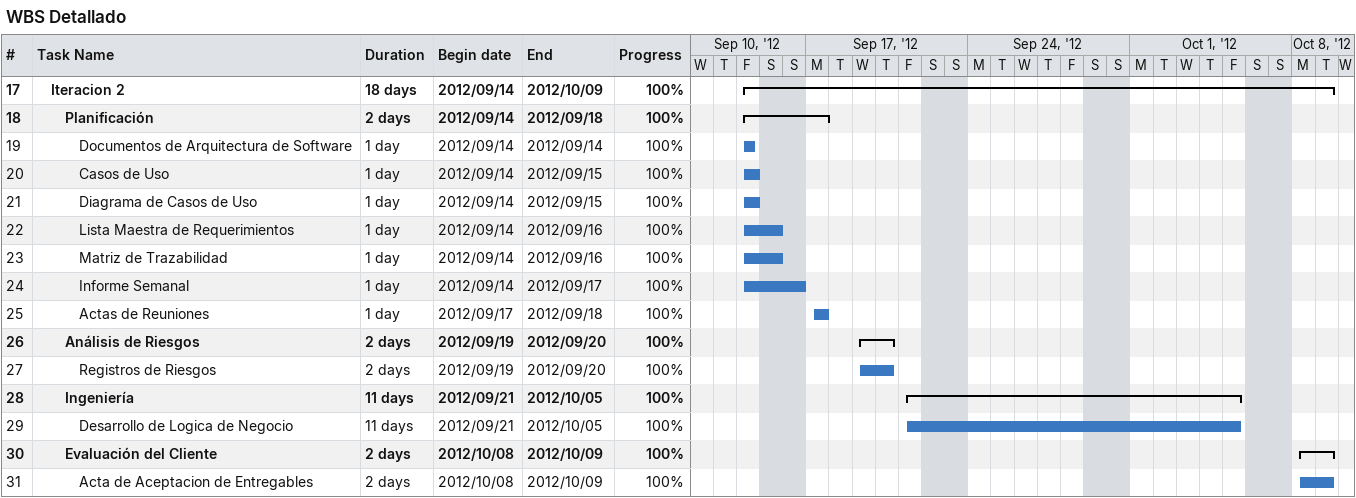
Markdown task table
WBS Detallado

| ID | Level | Task | Duration | Start | Finish | % complete |
|---|---|---|---|---|---|---|
| 17 | 2 | **Iteracion 2** | 18d | 2012-09-14 | 2012-10-09 | 100 |
| 18 | 3 | **Planificación** | 2d | 2012-09-14 | 2012-09-18 | 100 |
| 19 | 4 | Documentos de Arquitectura de Software | 1d | 2012-09-14 | 2012-09-14 | 100 |
| 20 | 4 | Casos de Uso | 1d | 2012-09-14 | 2012-09-15 | 100 |
| 21 | 4 | Diagrama de Casos de Uso | 1d | 2012-09-14 | 2012-09-15 | 100 |
| 22 | 4 | Lista Maestra de Requerimientos | 1d | 2012-09-14 | 2012-09-16 | 100 |
| 23 | 4 | Matriz de Trazabilidad | 1d | 2012-09-14 | 2012-09-16 | 100 |
| 24 | 4 | Informe Semanal | 1d | 2012-09-14 | 2012-09-17 | 100 |
| 25 | 4 | Actas de Reuniones | 1d | 2012-09-17 | 2012-09-18 | 100 |
| 26 | 3 | **Análisis de Riesgos** | 2d | 2012-09-19 | 2012-09-20 | 100 |
| 27 | 4 | Registros de Riesgos | 2d | 2012-09-19 | 2012-09-20 | 100 |
| 28 | 3 | **Ingeniería** | 11d | 2012-09-21 | 2012-10-05 | 100 |
| 29 | 4 | Desarrollo de Logica de Negocio | 11d | 2012-09-21 | 2012-10-05 | 100 |
| 30 | 3 | **Evaluación del Cliente** | 2d | 2012-10-08 | 2012-10-09 | 100 |
| 31 | 4 | Acta de Aceptacion de Entregables | 2d | 2012-10-08 | 2012-10-09 | 100 |
